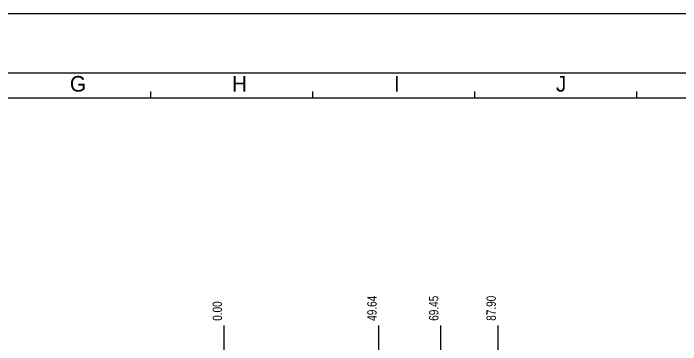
# Model space of a CAD drawing. Header units: millimetres. Extents: x 0 to 841, y 0 to 594.
# Drawn here: x 345.7 to 559.9, y 487.6 to 594 of the extents above; entities that cross this region are included whole.
import ezdxf

# ---------------------------------------------------------------- set-up
doc = ezdxf.new("R2010")
doc.units = ezdxf.units.MM
doc.header["$LTSCALE"] = 46.255
doc.layers.get('0').update_dxf_attribs({"linetype": 'CONTINUOUS'})
doc.styles.get("Standard").update_dxf_attribs({"font": 'txt', "width": 0.8})
doc.styles.add('TEXTSTYLE_2', font='txt')
doc.dimstyles.new('DIMSTYLE_1', dxfattribs={"dimtxt": 3, "dimasz": 2.1, "dimexe": 2, "dimexo": 1, "dimgap": 0.75, "dimtad": 0, "dimtih": 1, "dimtoh": 1, "dimzin": 0, "dimdsep": 46, "dimtxsty": 'STANDARD', "dimblk": '_FILLED', "dimblk1": '_FILLED', "dimblk2": '_FILLED', "dimcen": 0.09, "dimazin": 0, "dimtp": 0.01, "dimtm": 0.01, "dimtfac": 1, "dimtofl": 0, "dimtmove": 0, "dimatfit": 3, "dimldrblk": '_FILLED', "dimfxl": 1, "dimtolj": 1, "dimtzin": 0, "dimarcsym": 0})

# ---------------------------------------------------------------- blocks, each defined once
blk = doc.blocks.new('*D0')
at = {"color": 2, "linetype": 'CONTINUOUS'}
blk.add_line((324.07, 472.85), (324.07, 493.81), dxfattribs=at)
at = {"color": 2, "linetype": 'CONTINUOUS', "insert": (320.32, 495.31), "char_height": 3, "width": 12, "attachment_point": 1, "rotation": 90, "line_spacing_factor": 0.9}
blk.add_mtext('89.33', dxfattribs=at)
blk = doc.blocks.new('_FILLED')
at = {"color": 0, "linetype": 'BYBLOCK'}
blk.add_solid([(0, 0), (-1, 0.17), (-1, -0.17)], dxfattribs=at)
blk = doc.blocks.new('*D1')
at = {"color": 2, "linetype": 'CONTINUOUS'}
blk.add_line((413.4, 435.63), (413.4, 493.81), dxfattribs=at)
at = {"color": 2, "linetype": 'CONTINUOUS', "insert": (409.65, 495.31), "char_height": 3, "width": 9.6, "attachment_point": 1, "rotation": 90, "line_spacing_factor": 0.9}
blk.add_mtext('0.00', dxfattribs=at)
blk = doc.blocks.new('*D8')
at = {"color": 2, "linetype": 'CONTINUOUS'}
blk.add_line((463.04, 477.23), (463.04, 493.81), dxfattribs=at)
at = {"color": 2, "linetype": 'CONTINUOUS', "insert": (459.29, 495.31), "char_height": 3, "width": 12, "attachment_point": 1, "rotation": 90, "line_spacing_factor": 0.9}
blk.add_mtext('49.64', dxfattribs=at)
blk = doc.blocks.new('*D22')
at = {"color": 2, "linetype": 'CONTINUOUS'}
blk.add_line((482.86, 415.42), (482.86, 493.81), dxfattribs=at)
at = {"color": 2, "linetype": 'CONTINUOUS', "insert": (479.11, 495.31), "char_height": 3, "width": 12, "attachment_point": 1, "rotation": 90, "line_spacing_factor": 0.9}
blk.add_mtext('69.45', dxfattribs=at)
blk = doc.blocks.new('*D25')
at = {"color": 2, "linetype": 'CONTINUOUS'}
blk.add_line((501.3, 436.11), (501.3, 493.81), dxfattribs=at)
at = {"color": 2, "linetype": 'CONTINUOUS', "insert": (497.55, 495.31), "char_height": 3, "width": 12, "attachment_point": 1, "rotation": 90, "line_spacing_factor": 0.9}
blk.add_mtext('87.90', dxfattribs=at)

msp = doc.modelspace()

# ---------------------------------------------------------------- linework, layer by layer
at = {"color": 4, "linetype": 'CONTINUOUS'}
for p, q in [((0, 594), (841, 594)), ((16.342, 574.885), (819.342, 574.885)), ((389.842, 566.885), (389.842, 568.885)), ((441.842, 566.885), (441.842, 568.885)), ((493.842, 566.885), (493.842, 568.885)), ((545.842, 566.885), (545.842, 568.885)), ((25.842, 566.885), (809.342, 566.885))]:
    msp.add_line(p, q, dxfattribs=at)

# ---------------------------------------------------------------- texts
at = {"color": 2, "linetype": 'CONTINUOUS', "char_height": 5, "width": 5, "attachment_point": 1, "line_spacing_factor": 0.9, "style": 'TEXTSTYLE_2'}
for s, insert in [('G', (363.842, 573.885)), ('H', (415.842, 573.885)), ('I', (467.842, 573.885)), ('J', (519.842, 573.885))]:
    msp.add_mtext(s, dxfattribs=dict(at, insert=insert))

# ---------------------------------------------------------------- dimensions: what is measured, and where the dimension line sits
at = {"color": 2, "linetype": 'CONTINUOUS'}
for feature_location, offset, origin, picture, middle in [((324.071, 472.85), (0, 20.965), (413.401, 434.635), '*D0', (321.821, 501.315)), ((463.03574854, 477.234714888), (0, 16.580257521), (413.40074854, 476.234714888), '*D8', (460.785737459, 501.389972313)), ((482.855748539, 415.424714888), (0, 78.390257521), (413.40074854, 414.424714888), '*D22', (480.605737458, 501.389987268)), ((501.301, 436.115), (0, 57.7), (413.401, 435.115), '*D25', (499.051, 501.24)), ((413.40074854, 435.634714888), (0, 58.180257521), (413.40074854, 434.634714888), '*D1', (411.150737459, 500.11497007))]:
    dim = msp.add_ordinate_dim(feature_location=feature_location, offset=offset, dtype=1, origin=origin, dimstyle='DIMSTYLE_1', override={"dimtad": 1, "dimtih": 0, "dimtoh": 0}, dxfattribs=at)
    dim.commit()
    dim.dimension.update_dxf_attribs({"geometry": picture, "text_midpoint": middle})

doc.saveas('drawing.dxf')
